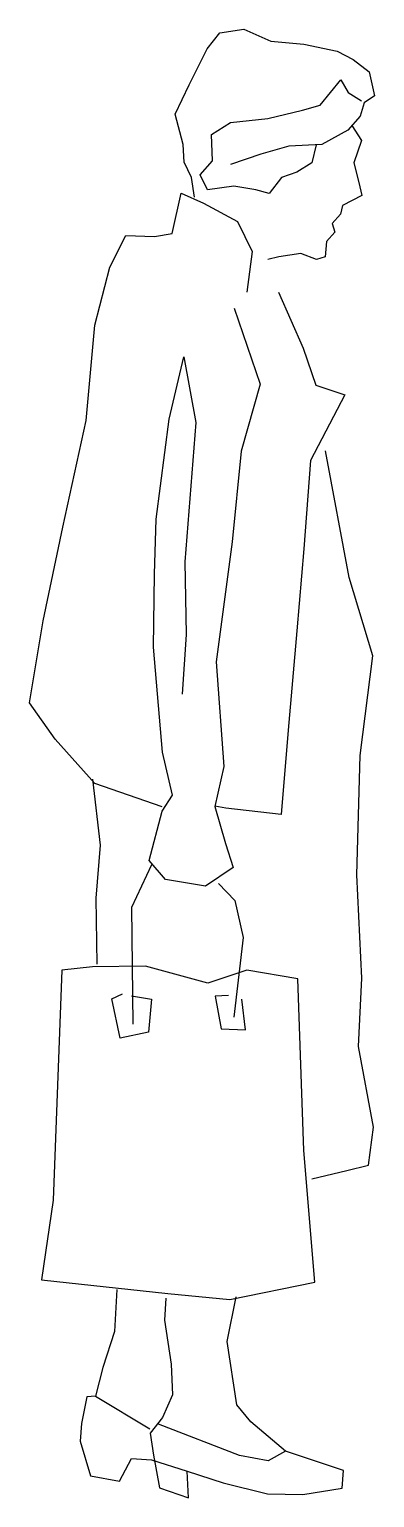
# Model space of a CAD drawing. Header units: millimetres. Extents: x -1587.03 to -1586.66, y 1854.45 to 1856.
import ezdxf

# ---------------------------------------------------------------- set-up
doc = ezdxf.new("R2010")
doc.units = ezdxf.units.MM
doc.header["$LTSCALE"] = 10
doc.layers.add('Humanos', color=2, linetype='Continuous')

msp = doc.modelspace()

# ---------------------------------------------------------------- linework, layer by layer
at = {"layer": 'Humanos'}
for p, q in [((-1586.8274, 1855.9943), (-1586.8021, 1855.9979)), ((-1586.8274, 1855.9943), (-1586.8021, 1855.9979)), ((-1586.8021, 1855.9979), (-1586.7737, 1855.9853)), ((-1586.8021, 1855.9979), (-1586.7737, 1855.9853)), ((-1586.8405, 1855.9775), (-1586.8274, 1855.9943)), ((-1586.8405, 1855.9775), (-1586.8274, 1855.9943)), ((-1586.7737, 1855.9853), (-1586.7388, 1855.9823)), ((-1586.7737, 1855.9853), (-1586.7388, 1855.9823)), ((-1586.7388, 1855.9823), (-1586.7036, 1855.9748)), ((-1586.7388, 1855.9823), (-1586.7036, 1855.9748)), ((-1586.8596, 1855.9395), (-1586.8405, 1855.9775)), ((-1586.8596, 1855.9395), (-1586.8405, 1855.9775)), ((-1586.7036, 1855.9748), (-1586.687, 1855.9663)), ((-1586.7036, 1855.9748), (-1586.687, 1855.9663)), ((-1586.687, 1855.9663), (-1586.6701, 1855.9532)), ((-1586.687, 1855.9663), (-1586.6701, 1855.9532)), ((-1586.6701, 1855.9532), (-1586.6643, 1855.928)), ((-1586.6701, 1855.9532), (-1586.6643, 1855.928)), ((-1586.8743, 1855.9086), (-1586.8596, 1855.9395)), ((-1586.8743, 1855.9086), (-1586.8596, 1855.9395)), ((-1586.7218, 1855.9182), (-1586.6999, 1855.9448)), ((-1586.7218, 1855.9182), (-1586.6999, 1855.9448)), ((-1586.6999, 1855.9448), (-1586.6923, 1855.9313)), ((-1586.6999, 1855.9448), (-1586.6923, 1855.9313)), ((-1586.7401, 1855.9127), (-1586.7218, 1855.9182)), ((-1586.7401, 1855.9127), (-1586.7218, 1855.9182)), ((-1586.6923, 1855.9313), (-1586.678, 1855.9227)), ((-1586.6923, 1855.9313), (-1586.678, 1855.9227)), ((-1586.6755, 1855.9205), (-1586.6795, 1855.9064)), ((-1586.6755, 1855.9205), (-1586.6795, 1855.9064)), ((-1586.6643, 1855.928), (-1586.6755, 1855.9205)), ((-1586.6643, 1855.928), (-1586.6755, 1855.9205)), ((-1586.8658, 1855.8766), (-1586.8743, 1855.9086)), ((-1586.8658, 1855.8766), (-1586.8743, 1855.9086)), ((-1586.816, 1855.8998), (-1586.7768, 1855.904)), ((-1586.816, 1855.8998), (-1586.7768, 1855.904)), ((-1586.7768, 1855.904), (-1586.7401, 1855.9127)), ((-1586.7768, 1855.904), (-1586.7401, 1855.9127)), ((-1586.6795, 1855.9064), (-1586.6927, 1855.8918)), ((-1586.6795, 1855.9064), (-1586.6927, 1855.8918)), ((-1586.8362, 1855.8873), (-1586.816, 1855.8998)), ((-1586.8362, 1855.8873), (-1586.816, 1855.8998)), ((-1586.8349, 1855.8595), (-1586.8362, 1855.8873)), ((-1586.8349, 1855.8595), (-1586.8362, 1855.8873)), ((-1586.6927, 1855.8918), (-1586.7198, 1855.8766)), ((-1586.6927, 1855.8918), (-1586.7198, 1855.8766)), ((-1586.6883, 1855.8967), (-1586.6783, 1855.8809)), ((-1586.6883, 1855.8967), (-1586.6783, 1855.8809)), ((-1586.865, 1855.8581), (-1586.8658, 1855.8766)), ((-1586.865, 1855.8581), (-1586.8658, 1855.8766)), ((-1586.7545, 1855.875), (-1586.7842, 1855.8666)), ((-1586.7545, 1855.875), (-1586.7842, 1855.8666)), ((-1586.7198, 1855.8766), (-1586.7545, 1855.875)), ((-1586.7198, 1855.8766), (-1586.7545, 1855.875)), ((-1586.7258, 1855.8763), (-1586.7305, 1855.8576)), ((-1586.7258, 1855.8763), (-1586.7305, 1855.8576)), ((-1586.6783, 1855.8809), (-1586.6864, 1855.8573)), ((-1586.6783, 1855.8809), (-1586.6864, 1855.8573)), ((-1586.8572, 1855.8422), (-1586.865, 1855.8581)), ((-1586.8572, 1855.8422), (-1586.865, 1855.8581)), ((-1586.8481, 1855.845), (-1586.8349, 1855.8595)), ((-1586.8481, 1855.845), (-1586.8349, 1855.8595)), ((-1586.7842, 1855.8666), (-1586.8162, 1855.8558)), ((-1586.7842, 1855.8666), (-1586.8162, 1855.8558)), ((-1586.7305, 1855.8576), (-1586.7462, 1855.8475)), ((-1586.7305, 1855.8576), (-1586.7462, 1855.8475)), ((-1586.6864, 1855.8573), (-1586.6808, 1855.8368)), ((-1586.6864, 1855.8573), (-1586.6808, 1855.8368)), ((-1586.8539, 1855.8215), (-1586.8572, 1855.8422)), ((-1586.8539, 1855.8215), (-1586.8572, 1855.8422)), ((-1586.8404, 1855.8291), (-1586.8481, 1855.845)), ((-1586.8404, 1855.8291), (-1586.8481, 1855.845)), ((-1586.7622, 1855.8421), (-1586.7753, 1855.8253)), ((-1586.7622, 1855.8421), (-1586.7753, 1855.8253)), ((-1586.7462, 1855.8475), (-1586.7622, 1855.8421)), ((-1586.7462, 1855.8475), (-1586.7622, 1855.8421)), ((-1586.8776, 1855.7833), (-1586.868, 1855.8255)), ((-1586.8776, 1855.7833), (-1586.868, 1855.8255)), ((-1586.868, 1855.8255), (-1586.8444, 1855.815)), ((-1586.868, 1855.8255), (-1586.8444, 1855.815)), ((-1586.8127, 1855.8328), (-1586.8404, 1855.8291)), ((-1586.8127, 1855.8328), (-1586.8404, 1855.8291)), ((-1586.7894, 1855.8292), (-1586.8127, 1855.8328)), ((-1586.7894, 1855.8292), (-1586.8127, 1855.8328)), ((-1586.7753, 1855.8253), (-1586.7894, 1855.8292)), ((-1586.7753, 1855.8253), (-1586.7894, 1855.8292)), ((-1586.6808, 1855.8368), (-1586.6778, 1855.823)), ((-1586.6808, 1855.8368), (-1586.6778, 1855.823)), ((-1586.8444, 1855.815), (-1586.8087, 1855.7959)), ((-1586.8444, 1855.815), (-1586.8087, 1855.7959)), ((-1586.6982, 1855.8127), (-1586.7001, 1855.8034)), ((-1586.6982, 1855.8127), (-1586.7001, 1855.8034)), ((-1586.6778, 1855.823), (-1586.6982, 1855.8127)), ((-1586.6778, 1855.823), (-1586.6982, 1855.8127)), ((-1586.8087, 1855.7959), (-1586.7932, 1855.7641)), ((-1586.8087, 1855.7959), (-1586.7932, 1855.7641)), ((-1586.7001, 1855.8034), (-1586.7089, 1855.7937)), ((-1586.7001, 1855.8034), (-1586.7089, 1855.7937)), ((-1586.9431, 1855.7477), (-1586.9262, 1855.781)), ((-1586.9431, 1855.7477), (-1586.9262, 1855.781)), ((-1586.9262, 1855.781), (-1586.896, 1855.7801)), ((-1586.9262, 1855.781), (-1586.896, 1855.7801)), ((-1586.896, 1855.7801), (-1586.8776, 1855.7833)), ((-1586.896, 1855.7801), (-1586.8776, 1855.7833)), ((-1586.7061, 1855.7845), (-1586.7149, 1855.7748)), ((-1586.7061, 1855.7845), (-1586.7149, 1855.7748)), ((-1586.7089, 1855.7937), (-1586.7061, 1855.7845)), ((-1586.7089, 1855.7937), (-1586.7061, 1855.7845)), ((-1586.7932, 1855.7641), (-1586.799, 1855.7214)), ((-1586.7932, 1855.7641), (-1586.799, 1855.7214)), ((-1586.7149, 1855.7748), (-1586.7165, 1855.7585)), ((-1586.7149, 1855.7748), (-1586.7165, 1855.7585)), ((-1586.9588, 1855.6867), (-1586.9431, 1855.7477)), ((-1586.9588, 1855.6867), (-1586.9431, 1855.7477)), ((-1586.7651, 1855.7585), (-1586.7766, 1855.7557)), ((-1586.7651, 1855.7585), (-1586.7766, 1855.7557)), ((-1586.7421, 1855.762), (-1586.7651, 1855.7585)), ((-1586.7421, 1855.762), (-1586.7651, 1855.7585)), ((-1586.7256, 1855.7558), (-1586.7421, 1855.762)), ((-1586.7256, 1855.7558), (-1586.7421, 1855.762)), ((-1586.7165, 1855.7585), (-1586.7256, 1855.7558)), ((-1586.7165, 1855.7585), (-1586.7256, 1855.7558)), ((-1586.7657, 1855.7214), (-1586.7397, 1855.6624)), ((-1586.7657, 1855.7214), (-1586.7397, 1855.6624)), ((-1586.8121, 1855.7046), (-1586.785, 1855.6247)), ((-1586.8121, 1855.7046), (-1586.785, 1855.6247)), ((-1586.9679, 1855.5865), (-1586.9588, 1855.6867)), ((-1586.9679, 1855.5865), (-1586.9588, 1855.6867)), ((-1586.7397, 1855.6624), (-1586.7262, 1855.6236)), ((-1586.7397, 1855.6624), (-1586.7262, 1855.6236)), ((-1586.8806, 1855.5877), (-1586.8652, 1855.6533)), ((-1586.8806, 1855.5877), (-1586.8652, 1855.6533)), ((-1586.8652, 1855.6533), (-1586.8527, 1855.5844)), ((-1586.8652, 1855.6533), (-1586.8527, 1855.5844)), ((-1586.785, 1855.6247), (-1586.8049, 1855.5542)), ((-1586.785, 1855.6247), (-1586.8049, 1855.5542)), ((-1586.6956, 1855.6135), (-1586.7317, 1855.5445)), ((-1586.6956, 1855.6135), (-1586.7317, 1855.5445)), ((-1586.7262, 1855.6236), (-1586.6956, 1855.6135)), ((-1586.7262, 1855.6236), (-1586.6956, 1855.6135)), ((-1586.9926, 1855.4741), (-1586.9679, 1855.5865)), ((-1586.9926, 1855.4741), (-1586.9679, 1855.5865)), ((-1586.8942, 1855.4827), (-1586.8806, 1855.5877)), ((-1586.8942, 1855.4827), (-1586.8806, 1855.5877)), ((-1586.8527, 1855.5844), (-1586.8642, 1855.4378)), ((-1586.8527, 1855.5844), (-1586.8642, 1855.4378)), ((-1586.8049, 1855.5542), (-1586.8142, 1855.4587)), ((-1586.8049, 1855.5542), (-1586.8142, 1855.4587)), ((-1586.691, 1855.4213), (-1586.716, 1855.5546)), ((-1586.691, 1855.4213), (-1586.716, 1855.5546)), ((-1586.7317, 1855.5445), (-1586.7388, 1855.4515)), ((-1586.7317, 1855.5445), (-1586.7388, 1855.4515)), ((-1587.0134, 1855.3757), (-1586.9926, 1855.4741)), ((-1587.0134, 1855.3757), (-1586.9926, 1855.4741)), ((-1586.896, 1855.4247), (-1586.8942, 1855.4827)), ((-1586.896, 1855.4247), (-1586.8942, 1855.4827)), ((-1586.8142, 1855.4587), (-1586.8313, 1855.3327)), ((-1586.8142, 1855.4587), (-1586.8313, 1855.3327)), ((-1586.7388, 1855.4515), (-1586.7463, 1855.3653)), ((-1586.7388, 1855.4515), (-1586.7463, 1855.3653)), ((-1586.897, 1855.3481), (-1586.896, 1855.4247)), ((-1586.897, 1855.3481), (-1586.896, 1855.4247)), ((-1586.8642, 1855.4378), (-1586.8628, 1855.3613)), ((-1586.8642, 1855.4378), (-1586.8628, 1855.3613)), ((-1586.6662, 1855.339), (-1586.691, 1855.4213)), ((-1586.6662, 1855.339), (-1586.691, 1855.4213)), ((-1587.0278, 1855.2893), (-1587.0134, 1855.3757)), ((-1587.0278, 1855.2893), (-1587.0134, 1855.3757)), ((-1586.7463, 1855.3653), (-1586.7552, 1855.2606)), ((-1586.7463, 1855.3653), (-1586.7552, 1855.2606)), ((-1586.8877, 1855.2376), (-1586.897, 1855.3481)), ((-1586.8877, 1855.2376), (-1586.897, 1855.3481)), ((-1586.8628, 1855.3613), (-1586.8668, 1855.2986)), ((-1586.8628, 1855.3613), (-1586.8668, 1855.2986)), ((-1586.8313, 1855.3327), (-1586.8229, 1855.2226)), ((-1586.8313, 1855.3327), (-1586.8229, 1855.2226)), ((-1586.6797, 1855.2341), (-1586.6662, 1855.339)), ((-1586.6797, 1855.2341), (-1586.6662, 1855.339)), ((-1587.0005, 1855.2512), (-1587.0278, 1855.2893)), ((-1587.0005, 1855.2512), (-1587.0278, 1855.2893)), ((-1586.7552, 1855.2606), (-1586.7626, 1855.1721)), ((-1586.7552, 1855.2606), (-1586.7626, 1855.1721)), ((-1586.9588, 1855.2045), (-1587.0005, 1855.2512)), ((-1586.9588, 1855.2045), (-1587.0005, 1855.2512)), ((-1586.8771, 1855.1922), (-1586.8877, 1855.2376)), ((-1586.8771, 1855.1922), (-1586.8877, 1855.2376)), ((-1586.8229, 1855.2226), (-1586.8325, 1855.1804)), ((-1586.8229, 1855.2226), (-1586.8325, 1855.1804)), ((-1586.683, 1855.1087), (-1586.6797, 1855.2341)), ((-1586.683, 1855.1087), (-1586.6797, 1855.2341)), ((-1586.9614, 1855.209), (-1586.9534, 1855.1398)), ((-1586.9614, 1855.209), (-1586.9534, 1855.1398)), ((-1586.8881, 1855.18), (-1586.9588, 1855.2045)), ((-1586.8881, 1855.18), (-1586.9588, 1855.2045)), ((-1586.8879, 1855.1754), (-1586.8771, 1855.1922)), ((-1586.8879, 1855.1754), (-1586.8771, 1855.1922)), ((-1586.8325, 1855.1804), (-1586.8214, 1855.1415)), ((-1586.8325, 1855.1804), (-1586.8214, 1855.1415)), ((-1586.8208, 1855.1786), (-1586.8324, 1855.1809)), ((-1586.8208, 1855.1786), (-1586.8324, 1855.1809)), ((-1586.7626, 1855.1721), (-1586.8208, 1855.1786)), ((-1586.7626, 1855.1721), (-1586.8208, 1855.1786)), ((-1586.9016, 1855.1237), (-1586.8879, 1855.1754)), ((-1586.9016, 1855.1237), (-1586.8879, 1855.1754)), ((-1586.9534, 1855.1398), (-1586.9577, 1855.084)), ((-1586.9534, 1855.1398), (-1586.9577, 1855.084)), ((-1586.8214, 1855.1415), (-1586.8132, 1855.1164)), ((-1586.8214, 1855.1415), (-1586.8132, 1855.1164)), ((-1586.8991, 1855.1192), (-1586.9201, 1855.0742)), ((-1586.8991, 1855.1192), (-1586.9201, 1855.0742)), ((-1586.8845, 1855.1037), (-1586.9016, 1855.1237)), ((-1586.8845, 1855.1037), (-1586.9016, 1855.1237)), ((-1586.8132, 1855.1164), (-1586.8424, 1855.0965)), ((-1586.8132, 1855.1164), (-1586.8424, 1855.0965)), ((-1586.8424, 1855.0965), (-1586.8845, 1855.1037)), ((-1586.8424, 1855.0965), (-1586.8845, 1855.1037)), ((-1586.8286, 1855.0994), (-1586.8115, 1855.0817)), ((-1586.8286, 1855.0994), (-1586.8115, 1855.0817)), ((-1586.6778, 1855), (-1586.683, 1855.1087)), ((-1586.6778, 1855), (-1586.683, 1855.1087)), ((-1586.9577, 1855.084), (-1586.9567, 1855.0145)), ((-1586.9577, 1855.084), (-1586.9567, 1855.0145)), ((-1586.9201, 1855.0742), (-1586.9189, 1854.9514)), ((-1586.9201, 1855.0742), (-1586.9189, 1854.9514)), ((-1586.8115, 1855.0817), (-1586.8027, 1855.0427)), ((-1586.8115, 1855.0817), (-1586.8027, 1855.0427)), ((-1586.8027, 1855.0427), (-1586.8126, 1854.9588)), ((-1586.8027, 1855.0427), (-1586.8126, 1854.9588)), ((-1586.9935, 1855.0081), (-1587.0028, 1854.7665)), ((-1586.9935, 1855.0081), (-1587.0028, 1854.7665)), ((-1586.9612, 1855.0119), (-1586.9935, 1855.0081)), ((-1586.9612, 1855.0119), (-1586.9935, 1855.0081)), ((-1586.9056, 1855.0123), (-1586.9612, 1855.0119)), ((-1586.9056, 1855.0123), (-1586.9612, 1855.0119)), ((-1586.8398, 1854.9946), (-1586.9056, 1855.0123)), ((-1586.8398, 1854.9946), (-1586.9056, 1855.0123)), ((-1586.7987, 1855.0081), (-1586.8398, 1854.9946)), ((-1586.7987, 1855.0081), (-1586.8398, 1854.9946)), ((-1586.745, 1854.9991), (-1586.7987, 1855.0081)), ((-1586.745, 1854.9991), (-1586.7987, 1855.0081)), ((-1586.7387, 1854.8186), (-1586.745, 1854.9991)), ((-1586.7387, 1854.8186), (-1586.745, 1854.9991)), ((-1586.6813, 1854.928), (-1586.6778, 1855)), ((-1586.6813, 1854.928), (-1586.6778, 1855)), ((-1586.941, 1854.9781), (-1586.9297, 1854.9833)), ((-1586.941, 1854.9781), (-1586.9297, 1854.9833)), ((-1586.9321, 1854.9368), (-1586.941, 1854.9781)), ((-1586.9321, 1854.9368), (-1586.941, 1854.9781)), ((-1586.9203, 1854.9814), (-1586.8993, 1854.9778)), ((-1586.9203, 1854.9814), (-1586.8993, 1854.9778)), ((-1586.8993, 1854.9778), (-1586.9023, 1854.9429)), ((-1586.8993, 1854.9778), (-1586.9023, 1854.9429)), ((-1586.8183, 1854.9817), (-1586.8322, 1854.981)), ((-1586.8183, 1854.9817), (-1586.8322, 1854.981)), ((-1586.8322, 1854.981), (-1586.8259, 1854.9466)), ((-1586.8322, 1854.981), (-1586.8259, 1854.9466)), ((-1586.8004, 1854.9455), (-1586.8042, 1854.9777)), ((-1586.8004, 1854.9455), (-1586.8042, 1854.9777)), ((-1586.8259, 1854.9466), (-1586.8004, 1854.9455)), ((-1586.8259, 1854.9466), (-1586.8004, 1854.9455)), ((-1586.9023, 1854.9429), (-1586.9321, 1854.9368)), ((-1586.9023, 1854.9429), (-1586.9321, 1854.9368)), ((-1586.6656, 1854.843), (-1586.6813, 1854.928)), ((-1586.6656, 1854.843), (-1586.6813, 1854.928)), ((-1586.6707, 1854.8033), (-1586.6656, 1854.843)), ((-1586.6707, 1854.8033), (-1586.6656, 1854.843)), ((-1586.7274, 1854.68), (-1586.7387, 1854.8186)), ((-1586.7274, 1854.68), (-1586.7387, 1854.8186)), ((-1586.7303, 1854.7889), (-1586.6936, 1854.7976)), ((-1586.7303, 1854.7889), (-1586.6936, 1854.7976)), ((-1586.6936, 1854.7976), (-1586.6707, 1854.8033)), ((-1586.6936, 1854.7976), (-1586.6707, 1854.8033)), ((-1587.0028, 1854.7665), (-1587.015, 1854.6825)), ((-1587.0028, 1854.7665), (-1587.015, 1854.6825)), ((-1587.015, 1854.6825), (-1586.8821, 1854.668)), ((-1587.015, 1854.6825), (-1586.8821, 1854.668)), ((-1586.9357, 1854.6724), (-1586.9382, 1854.6282)), ((-1586.9357, 1854.6724), (-1586.9382, 1854.6282)), ((-1586.8821, 1854.668), (-1586.8169, 1854.6618)), ((-1586.8821, 1854.668), (-1586.8169, 1854.6618)), ((-1586.8169, 1854.6618), (-1586.7274, 1854.68)), ((-1586.8169, 1854.6618), (-1586.7274, 1854.68)), ((-1586.8842, 1854.6633), (-1586.8854, 1854.64)), ((-1586.8842, 1854.6633), (-1586.8854, 1854.64)), ((-1586.8194, 1854.6177), (-1586.8101, 1854.6645)), ((-1586.8194, 1854.6177), (-1586.8101, 1854.6645)), ((-1586.8854, 1854.64), (-1586.8786, 1854.594)), ((-1586.8854, 1854.64), (-1586.8786, 1854.594)), ((-1586.9382, 1854.6282), (-1586.9503, 1854.5905)), ((-1586.9382, 1854.6282), (-1586.9503, 1854.5905)), ((-1586.8093, 1854.5509), (-1586.8194, 1854.6177)), ((-1586.8093, 1854.5509), (-1586.8194, 1854.6177)), ((-1586.9503, 1854.5905), (-1586.9581, 1854.56)), ((-1586.9503, 1854.5905), (-1586.9581, 1854.56)), ((-1586.8786, 1854.594), (-1586.877, 1854.5616)), ((-1586.8786, 1854.594), (-1586.877, 1854.5616)), ((-1586.9674, 1854.5596), (-1586.973, 1854.5315)), ((-1586.9674, 1854.5596), (-1586.973, 1854.5315)), ((-1586.9581, 1854.56), (-1586.9674, 1854.5596)), ((-1586.9581, 1854.56), (-1586.9674, 1854.5596)), ((-1586.9581, 1854.56), (-1586.9008, 1854.5257)), ((-1586.9581, 1854.56), (-1586.9008, 1854.5257)), ((-1586.877, 1854.5616), (-1586.8875, 1854.5379)), ((-1586.877, 1854.5616), (-1586.8875, 1854.5379)), ((-1586.7945, 1854.5331), (-1586.8093, 1854.5509)), ((-1586.7945, 1854.5331), (-1586.8093, 1854.5509)), ((-1586.973, 1854.5315), (-1586.9744, 1854.5129)), ((-1586.973, 1854.5315), (-1586.9744, 1854.5129)), ((-1586.8875, 1854.5379), (-1586.9006, 1854.5211)), ((-1586.8875, 1854.5379), (-1586.9006, 1854.5211)), ((-1586.8067, 1854.4977), (-1586.8918, 1854.5308)), ((-1586.8067, 1854.4977), (-1586.8918, 1854.5308)), ((-1586.7583, 1854.5024), (-1586.7945, 1854.5331)), ((-1586.7583, 1854.5024), (-1586.7945, 1854.5331)), ((-1586.9744, 1854.5129), (-1586.9634, 1854.4763)), ((-1586.9744, 1854.5129), (-1586.9634, 1854.4763)), ((-1586.9006, 1854.5211), (-1586.8972, 1854.498)), ((-1586.9006, 1854.5211), (-1586.8972, 1854.498)), ((-1586.8972, 1854.498), (-1586.8909, 1854.4636)), ((-1586.8972, 1854.498), (-1586.8909, 1854.4636)), ((-1586.7763, 1854.4922), (-1586.8067, 1854.4977)), ((-1586.7763, 1854.4922), (-1586.8067, 1854.4977)), ((-1586.7583, 1854.5024), (-1586.7763, 1854.4922)), ((-1586.7583, 1854.5024), (-1586.7763, 1854.4922)), ((-1586.7277, 1854.4923), (-1586.7583, 1854.5024)), ((-1586.7277, 1854.4923), (-1586.7583, 1854.5024)), ((-1586.933, 1854.4708), (-1586.9202, 1854.4946)), ((-1586.933, 1854.4708), (-1586.9202, 1854.4946)), ((-1586.9202, 1854.4946), (-1586.8993, 1854.4933)), ((-1586.9202, 1854.4946), (-1586.8993, 1854.4933)), ((-1586.8993, 1854.4933), (-1586.8616, 1854.4812)), ((-1586.8993, 1854.4933), (-1586.8616, 1854.4812)), ((-1586.8616, 1854.4812), (-1586.8239, 1854.4691)), ((-1586.8603, 1854.4534), (-1586.8616, 1854.4812)), ((-1586.8616, 1854.4812), (-1586.8239, 1854.4691)), ((-1586.8603, 1854.4534), (-1586.8616, 1854.4812)), ((-1586.697, 1854.4821), (-1586.7277, 1854.4923)), ((-1586.697, 1854.4821), (-1586.7277, 1854.4923)), ((-1586.6985, 1854.4635), (-1586.697, 1854.4821)), ((-1586.6985, 1854.4635), (-1586.697, 1854.4821)), ((-1586.9634, 1854.4763), (-1586.933, 1854.4708)), ((-1586.9634, 1854.4763), (-1586.933, 1854.4708)), ((-1586.8239, 1854.4691), (-1586.777, 1854.4574)), ((-1586.8239, 1854.4691), (-1586.777, 1854.4574)), ((-1586.8909, 1854.4636), (-1586.8603, 1854.4534)), ((-1586.8909, 1854.4636), (-1586.8603, 1854.4534)), ((-1586.777, 1854.4574), (-1586.7399, 1854.4569)), ((-1586.777, 1854.4574), (-1586.7399, 1854.4569)), ((-1586.7399, 1854.4569), (-1586.6985, 1854.4635)), ((-1586.7399, 1854.4569), (-1586.6985, 1854.4635))]:
    msp.add_line(p, q, dxfattribs=at)

doc.saveas('drawing.dxf')
